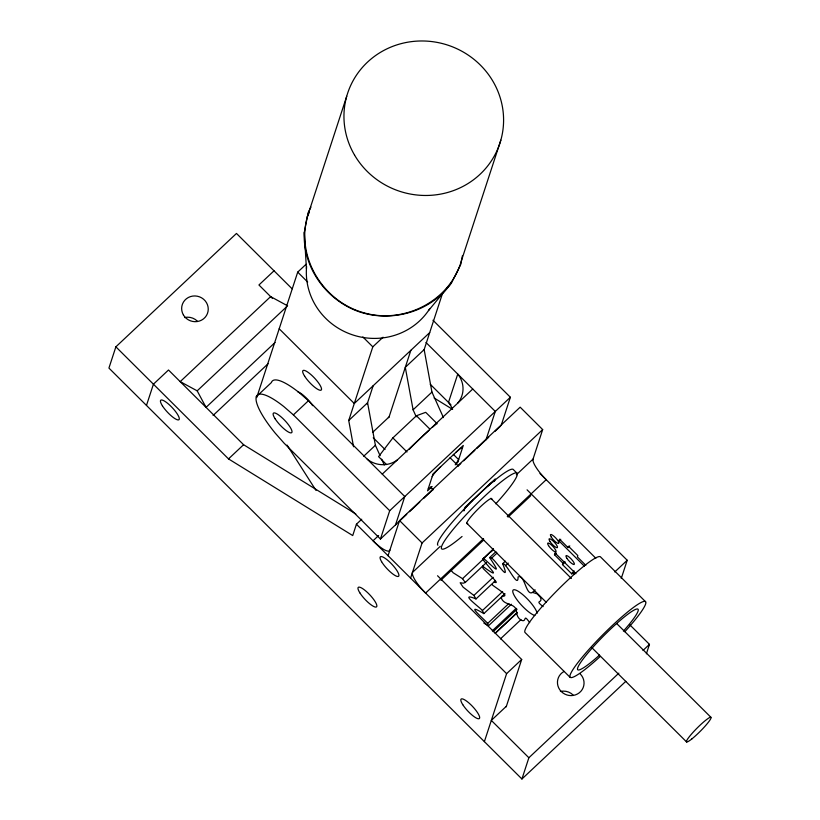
<?xml version="1.0" encoding="UTF-8"?>
<svg xmlns="http://www.w3.org/2000/svg" width="820" height="820" viewBox="0 0 820 820"><rect width="100%" height="100%" fill="white"/><g stroke="black" fill="none" stroke-linecap="round" stroke-linejoin="round"><path stroke-width="1.23" d="M505.335 561.177L502.639 563.709C511.516 585.521 495.731 560.306 491.631 558.133L489.642 557.569L495.926 551.665M346.716 96.288L307.367 216.695C295.846 257.5 323.377 301.647 363.588 312.707C403.532 324.515 450.108 301.36 461.476 260.565L500.825 140.169M306.434 268.909L304.281 232.429L308.166 212.595L310.944 207.091M462.429 255.727L460.676 264.655L451.584 282.715L428.501 310.575M292.115 288.804L236.478 233.444L115.876 346.829L108.927 368.077L521.93 779L625.824 681.317M146.472 405.439L153.422 384.19L168.5 370.005L243.591 444.717L355.818 513.976M256.711 397.587L297.711 272.127L306.096 264.255M353.543 446.746L348.726 420.506L372.803 346.839L383.042 337.215M367.206 403.932L373.141 385.779M388.352 417.616A16.021 3.956 46.8 0 0 389.09 416.898L410.851 350.324M361.743 519.224L356.423 524.226L352.723 535.562L228.513 458.903L115.876 346.829M443.456 417.616L431.945 392.083L424.155 349.597L442.708 292.812M395.527 524.851L404.783 496.53L308.474 400.693L298.921 392.411A54.304 13.417 46.8 0 0 271.379 382.561L256.301 396.747A54.304 13.417 46.8 0 0 275.182 433.083L284.13 443.21L380.439 539.037L389.705 510.706L510.378 397.259L432.96 320.231M388.055 555.724L399.555 520.556L520.157 407.171L542.676 429.588L532.774 459.897M410.584 578.131L422.085 542.973L542.676 429.588M486.034 439.766L495.29 411.435L425.98 342.473M463.874 510.942L465.063 507.293L495.229 478.931L494.439 481.36M501.112 425.58L510.378 397.259M531.124 493.876L530.396 496.1L508.021 517.143M484.384 741.639L506.606 673.65L521.684 659.475L437.552 575.753M573.611 572.237L571.837 573.908L562.458 564.57L562.92 563.155L554.474 554.75L555.048 552.977L575.896 573.713M584.363 566.189L558.984 540.933L559.558 539.17L568.014 547.576L569.787 545.905M506.206 706.819L521.684 659.475M568.014 547.576L568.444 546.222L577.833 555.57L577.393 556.913L585.839 565.318M571.837 573.908L574.082 570.822M521.93 779L528.869 757.752L618.854 673.148M621.252 578.479L627.208 560.265L540.021 473.54M646.385 653.806L649.471 644.366L629.801 624.799M307.367 216.695L309.365 212.083M437.193 423.755L425.703 412.327L416.427 415.74L392.862 437.9L378.573 456.648L386.517 464.561M535.101 589.816C526.707 601.183 525.907 577.557 519.48 576.552L518.055 576.983C518.394 590 506.381 562.182 502.639 563.709M494.152 581.923C502.65 586.146 482.99 568.803 483.093 568.332L482.467 566.138C503.47 581.37 488.976 567.768 482.724 559.209L493.353 549.031M451.584 282.715C431.371 311.549 392.401 322.926 359.344 311.825C326.421 300.417 302.57 267.587 304.281 232.429M274.023 270.805L258.935 284.981L272.507 298.49M197.179 390.843L287.605 305.829L270.631 296.614L180.195 381.638L197.179 390.843L206.046 407.366L275.038 342.504M213.087 415.463L268.089 363.742M228.513 458.903L243.591 444.717M256.301 396.747A54.304 13.417 46.8 0 1 283.843 406.587L293.386 414.879L308.474 400.693M429.711 332.592L354.281 403.501L279.2 328.789M348.726 420.506L367.585 402.774L375.386 445.26L380.09 455.705M424.155 349.597L405.295 367.319L413.095 409.815L416.232 416.775M372.536 432.458L389.09 416.898M363.711 456.238L375.386 445.26M413.095 409.815L431.945 392.083M382.263 474.114L472.761 389.018M378.604 535.542L373.038 540.78A21.361 5.279 46.8 0 0 389.91 550.056M432.119 486.526L427.548 490.831L433.103 473.827L463.269 445.465L457.714 462.459L455.202 464.827M380.439 539.037L406.72 514.324M409.518 511.7L419.789 502.045M423.52 498.539L432.847 489.765M458.042 466.078L460.84 463.454M463.638 460.819L474.831 450.293M476.697 448.54L488.689 437.265M494.901 431.422L500.231 426.42M440.268 546.304L412.439 572.473A21.361 5.279 46.8 0 0 425.601 593.075L483.574 538.576M516.344 474.78L533.041 459.087A21.361 5.279 46.8 0 0 546.202 479.69L507.242 516.323M440.893 580.252L483.779 539.929M482.724 559.209L493.496 549.082M450.877 570.023L453.111 572.719L462.531 578.684L484.61 557.928M491.047 551.88L492.892 550.148M495.331 580.775L476.02 598.928L473.888 595.443L463.074 587.11L460.153 582.743L463.32 583.194L465.258 582.477L486.403 562.592M491.631 558.133L497.022 553.069M473.888 595.443L493.199 577.28M505.54 565.626L508.226 563.094M505.007 593.721L483.851 613.606L482.396 610.562L502.629 591.538M558.984 540.933L560.757 539.273M554.474 554.75L556.247 553.08M511.393 604.237L488.402 625.855L487.695 623.395L508.851 603.51M562.92 563.155L564.693 561.485M562.458 564.57L565.113 562.069M492.297 630.795L516.21 608.307M493.158 631.697L517.071 609.209M495.218 633.163L517.297 612.417M495.3 633.306L517.379 612.55M500.425 638.913L520.936 619.633M614.785 571.95L627.208 560.265M506.411 706.215L491.323 720.401L528.869 757.752M642.982 650.475L649.471 644.366M532.416 592.347L537.243 593.895L540.37 597.349C543.342 603.909 533.789 599.246 543.086 606.605M476.02 598.928C457.242 591.22 480.971 608.194 482.396 610.562M483.851 613.606C462.839 601.05 484.456 619.551 487.695 623.395M488.402 625.855L483.831 623.067M434.098 397.966L452.619 409.395M483.472 558.317C493.076 566.507 503.439 578.202 489.642 557.569M492.123 584.65C492.779 586.003 511.936 597.134 502.045 596.109L501.338 598.21C504.361 605.591 513.422 602.669 516.395 609.824C516.323 613.042 517.133 618.054 521.233 620.186C527.383 623.056 522.494 612.458 529.679 622.616M430.223 384.242L450.928 404.834M516.918 473.14L513.166 469.409A53.413 6.929 -45.1 0 0 470.249 502.814A53.413 6.929 -45.1 0 0 437.911 545.228M645.504 601.665L600.445 556.831A53.413 6.929 -45.1 0 0 557.826 589.857A53.413 6.929 -45.1 0 0 525.107 632.579L570.156 677.402M527.076 489.837L595.832 558.246M297.711 272.127L307.664 282.029M362.85 336.938L372.803 346.839M416.427 415.74L429.68 428.932M572.298 572.493L573.99 574.174M453.337 454.352L458.636 459.63A10.68 1.384 -45.1 0 1 455.776 463.71M450.077 457.765L458.226 465.873M490.821 498.304L571.407 578.479M616.681 623.528L710.848 717.223M392.862 437.9L406.997 451.963M430.408 487.049L433.124 489.745M466.631 523.078L546.304 602.362M591.579 647.4L686.647 741.997M373.243 437.757L385.051 449.503M293.386 414.879L389.705 510.706M399.555 520.556L422.085 542.973M356.423 524.226L506.606 673.65M462.531 578.684L465.258 582.477M287.051 445.086L316.018 490.432M381.659 459.19L384.272 464.991M184.582 317.545A13.356 12.823 18.1 0 1 197.425 321.204M600.189 656.492A53.413 6.929 -45.1 0 1 574.564 667.152A53.413 6.929 -45.1 0 1 635.233 606.164A53.413 6.929 -45.1 0 1 624.819 631.738M599.522 655.098A42.732 5.545 -45.1 0 1 581.585 661.104A42.732 5.545 -45.1 0 1 629.227 613.206A42.732 5.545 -45.1 0 1 623.405 631.092M534.876 615.523A17.363 4.284 46.8 0 1 515.37 597.421A17.363 4.284 46.8 0 1 520.167 592.604A17.363 4.284 46.8 0 1 537.192 613.196M457.683 403.204A24.036 23.083 18.1 0 0 457.744 374.084L448.489 402.405A24.036 23.083 18.1 0 1 452.107 408.524M397.341 459.928A24.036 23.083 18.1 0 1 367.237 459.169M431.443 486.906A10.68 1.384 -45.1 0 1 428.47 487.992M432.181 476.666A10.68 1.384 -45.1 0 1 440.647 466.734M455.725 452.558A10.68 1.384 -45.1 0 1 462.347 448.294M487.685 486.024A10.68 1.384 -45.1 0 1 494.286 481.268M464.14 510.132A10.68 1.384 -45.1 0 1 464.632 509.148M465.606 507.764A10.68 1.384 -45.1 0 1 472.607 500.2M560.388 691.455A13.356 12.823 18.1 0 1 573.231 695.114M580.17 673.866A13.356 12.823 18.1 0 1 579.279 692.808A13.356 12.823 18.1 0 1 559.834 689.835A13.356 12.823 18.1 0 1 564.119 671.416M462.049 536.485A53.413 6.929 -45.1 0 1 449.944 533.389A53.413 6.929 -45.1 0 1 509.169 476.01A53.413 6.929 -45.1 0 1 495.772 503.808M467.748 523.519A17.63 2.286 -45.1 0 1 477.547 509.568A17.63 2.286 -45.1 0 1 491.733 499.349M409.303 449.309A53.413 6.929 -45.1 0 1 428.962 430.346M432.365 427.343A53.413 6.929 -45.1 0 1 436.353 423.95M297.619 391.704A13.356 3.3 46.8 0 1 312.625 405.654M429.813 308.576A66.768 64.114 18.1 0 1 352.067 334.693A66.768 64.114 18.1 0 1 306.618 266.531M551.296 537.131A6.006 1.486 46.8 0 0 558.594 543.445A6.006 1.486 46.8 0 0 554.064 536.341A6.006 1.486 46.8 0 0 551.296 537.131M549.902 541.374A6.006 1.486 46.8 0 0 557.21 547.698A6.006 1.486 46.8 0 0 552.67 540.595A6.006 1.486 46.8 0 0 549.902 541.374M548.518 545.628A6.006 1.486 46.8 0 0 555.816 551.942A6.006 1.486 46.8 0 0 551.286 544.849A6.006 1.486 46.8 0 0 548.518 545.628M566.804 558.184A6.006 1.486 46.8 0 0 574.102 564.508A6.006 1.486 46.8 0 0 569.562 557.405A6.006 1.486 46.8 0 0 566.804 558.184M183.413 314.962A13.356 12.823 18.1 0 0 206.455 315.546A13.356 12.823 18.1 0 0 194.975 295.948A13.356 12.823 18.1 0 0 183.413 314.962M275.12 418.794A13.356 3.3 46.8 0 0 291.346 432.837A13.356 3.3 46.8 0 0 281.27 417.052A13.356 3.3 46.8 0 0 275.12 418.794M162.421 405.849A13.356 3.3 46.8 0 0 178.647 419.881A13.356 3.3 46.8 0 0 168.561 404.106A13.356 3.3 46.8 0 0 162.421 405.849M359.836 592.809A13.356 3.3 46.8 0 0 376.113 607.077A13.356 3.3 46.8 0 0 366.345 591.476A13.356 3.3 46.8 0 0 359.836 592.809M462.787 704.698A13.356 3.3 46.8 0 0 479.003 718.74A13.356 3.3 46.8 0 0 468.927 702.966A13.356 3.3 46.8 0 0 462.787 704.698M381.618 561.731A13.356 3.3 46.8 0 0 397.966 576.511A13.356 3.3 46.8 0 0 388.926 561.341A13.356 3.3 46.8 0 0 381.618 561.731M691.936 738.861A17.363 2.255 -45.1 0 0 711.073 717.818A17.363 2.255 -45.1 0 0 693.228 732.137A17.363 2.255 -45.1 0 0 691.936 738.861M304.651 376.206A13.356 3.3 46.8 0 0 320.876 390.248A13.356 3.3 46.8 0 0 310.8 374.473A13.356 3.3 46.8 0 0 304.651 376.206M354.558 155.093A80.124 76.936 18.1 0 0 492.81 158.588A80.124 76.936 18.1 0 0 423.95 41A80.124 76.936 18.1 0 0 354.558 155.093"/></g></svg>
